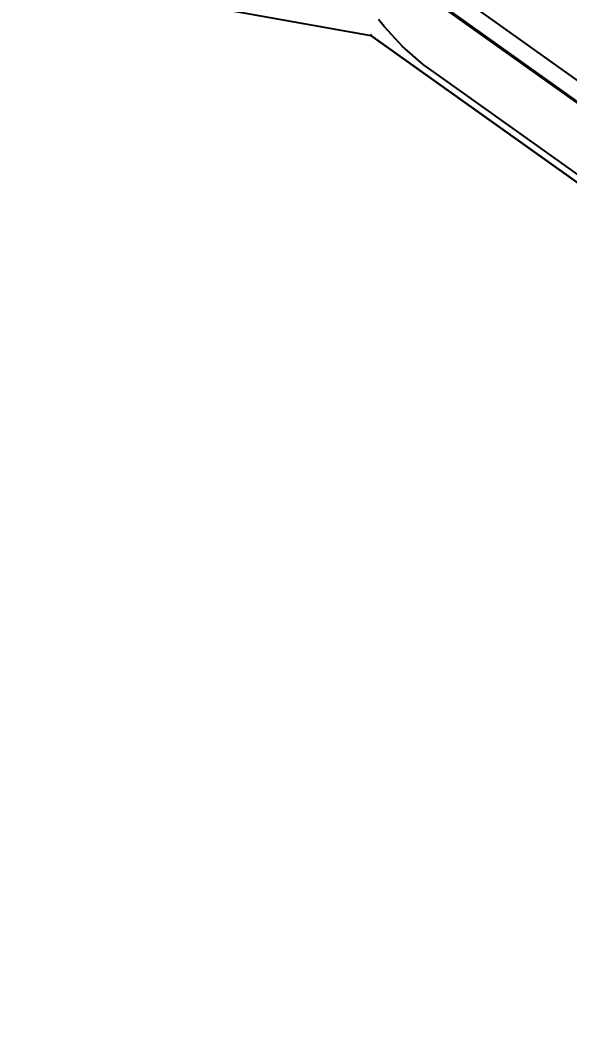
# Model space of a CAD drawing. Header units: metres. Extents: x 141303 to 146299, y 125960 to 127091.
# Drawn here: x 146020.413 to 146021.038, y 126149.963 to 126151.099 of the extents above; entities that cross this region are included whole.
import ezdxf

# ---------------------------------------------------------------- set-up
doc = ezdxf.new("R2010")
doc.units = ezdxf.units.M
doc.header["$MEASUREMENT"] = 0
for name, color, linetype in [('DIMENSION', 50, 'Continuous'), ('Edges', 7, 'Continuous'), ('FURNITURE', 6, 'Continuous')]:
    doc.layers.add(name, color=color, linetype=linetype)
doc.styles.get("Standard").update_dxf_attribs({"font": 'arial.ttf'})
doc.dimstyles.get("Standard").update_dxf_attribs({"dimtxt": 0.18, "dimasz": 0.18, "dimexe": 0.18, "dimexo": 0.0625, "dimgap": 0.09, "dimtad": 0, "dimtih": 1, "dimtoh": 1, "dimdec": 4, "dimzin": 0, "dimdsep": 46, "dimtxsty": 'Standard', "dimcen": 0.09, "dimadec": 0, "dimazin": 0, "dimtfac": 1, "dimtdec": 4, "dimtofl": 0, "dimtmove": 0, "dimatfit": 3, "dimfxl": 1, "dimtolj": 1, "dimtzin": 0, "dimarcsym": 0})

# ---------------------------------------------------------------- blocks, each defined once
blk = doc.blocks.new('ultrasound machine pl')
at = {"layer": 'Edges'}
for p, q in [((131.451, 171.161), (140.236, 152.591)), ((144.487, 115.723), (144.487, 154.108)), ((144.564, 115.815), (144.564, 154.015)), ((140.243, 152.593), (140.236, 152.591)), ((140.236, 152.591), (140.24, 152.592)), ((140.236, 152.591), (140.24, 102.814)), ((140.24, 152.592), (140.243, 152.593)), ((140.24, 102.814), (140.243, 152.593)), ((140.24, 102.814), (140.24, 152.592)), ((140.243, 152.593), (140.337, 152.622)), ((141.216, 152.232), (141.392, 152.795)), ((145.681, 152.68), (145.681, 117.151)), ((140.861, 150.488), (141.216, 152.232)), ((140.682, 148.705), (140.861, 150.488)), ((140.682, 146.981), (140.682, 148.705)), ((140.682, 121.64), (140.682, 146.981))]:
    blk.add_line(p, q, dxfattribs=at)
blk = doc.blocks.new('*D335')
at = {"layer": 'Defpoints', "color": 0, "transparency": 16777216}
for p in [(146035.3857, 126167.7902), (146037.354, 126166.3715), (146018.4272, 126144.2621)]:
    blk.add_point(p, dxfattribs=at)
at = {"layer": 'DIMENSION', "color": 0, "lineweight": -2, "transparency": 16777216}
for p, q in [((146035.4364, 126167.7537), (146037.5, 126166.2663)), ((146037.2487, 126166.2255), (146029.0058, 126154.7894)), ((146020.5007, 126142.9895), (146028.7436, 126154.4256)), ((146018.4779, 126144.2256), (146020.5415, 126142.7382))]:
    blk.add_line(p, q, dxfattribs=at)
at = {"layer": 'DIMENSION', "color": 0, "transparency": 16777216}
for points in [[(146037.2244, 126166.243), (146037.2731, 126166.208), (146037.354, 126166.3715)], [(146020.4764, 126143.007), (146020.5251, 126142.9719), (146020.3955, 126142.8434)]]:
    blk.add_solid(points, dxfattribs=at)
at = {"layer": 'DIMENSION', "color": 0, "transparency": 16777216, "insert": (146028.8747, 126154.6075), "char_height": 0.18, "attachment_point": 5}
blk.add_mtext('\\A1;29.0028', dxfattribs=at)

msp = doc.modelspace()

# ---------------------------------------------------------------- block references
at = {"layer": 'FURNITURE', "xscale": 0.01741392623643738, "yscale": 0.01741392623643738, "zscale": 0.01741392623643738, "rotation": 54.51050912069492}
msp.add_blockref('ultrasound machine pl', (146021.55792, 126147.5499), dxfattribs=at)

# ---------------------------------------------------------------- dimensions: what is measured, and where the dimension line sits
at = {"layer": 'DIMENSION'}
dim = msp.add_aligned_dim(p1=(146018.42724, 126144.26211), p2=(146035.38572, 126167.7902), distance=-2.42625, dimstyle='Standard', dxfattribs=at)
dim.commit()
dim.dimension.update_dxf_attribs({"geometry": '*D335', "text_midpoint": (146028.87474, 126154.60748)})

doc.saveas('drawing.dxf')
